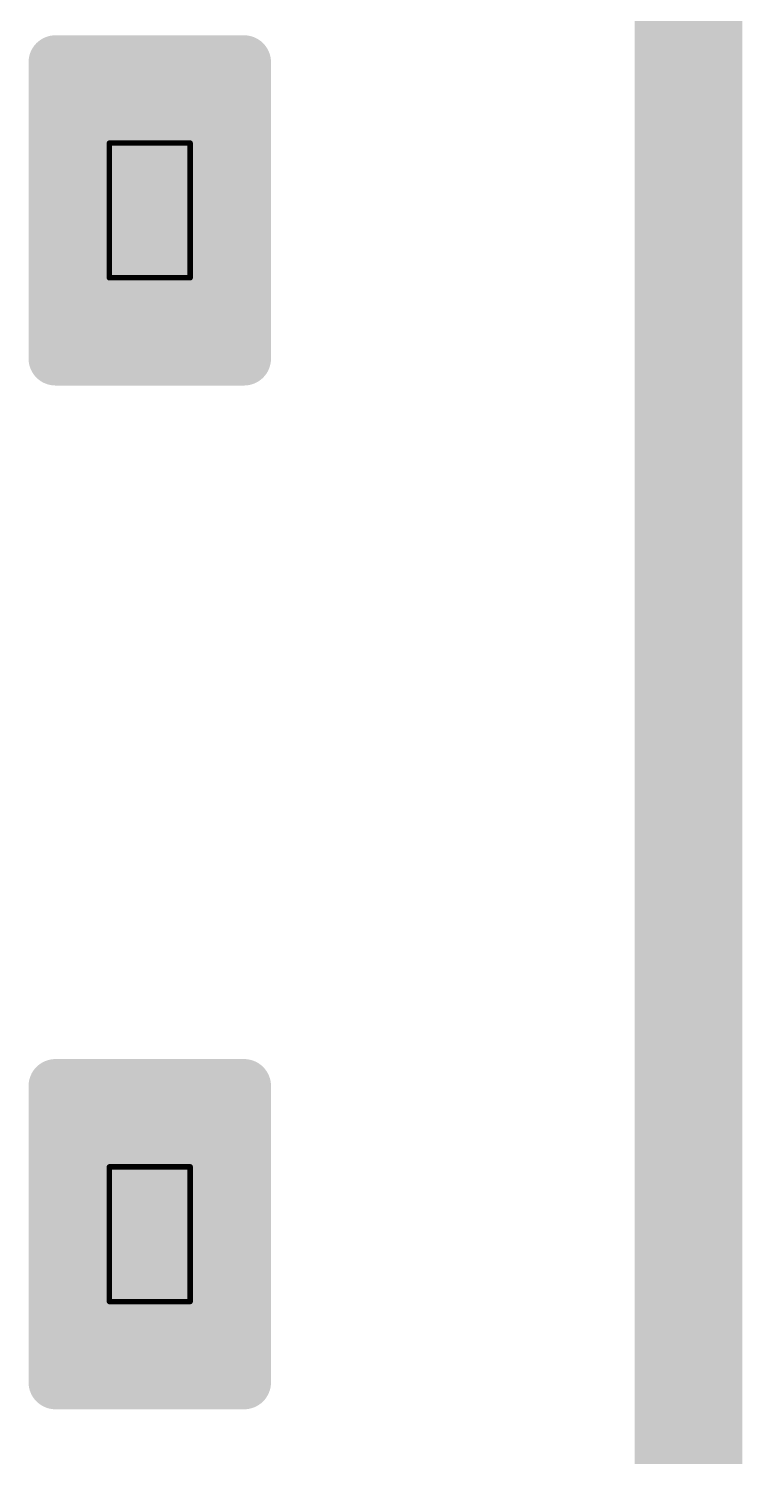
# Model space of a CAD drawing. Header units: millimetres. Extents: x 169 to 355, y 129 to 253.
# Drawn here: x 182.775 to 184.1, y 156.188 to 158.837 of the extents above; entities that cross this region are included whole.
import ezdxf

# ---------------------------------------------------------------- set-up
doc = ezdxf.new("R2010")
doc.units = ezdxf.units.MM
for name, color, linetype in [('BottomOverlay', 54, 'Continuous'), ('Mechanical1', 6, 'Continuous'), ('Mechanical15', 56, 'Continuous'), ('TopLayer', 1, 'Continuous'), ('TopPaste', 8, 'Continuous'), ('TopSolder', 216, 'Continuous')]:
    doc.layers.add(name, color=color, linetype=linetype)

# ---------------------------------------------------------------- blocks, each defined once
blk = doc.blocks.new('R03015_1401')
at = {"layer": 'Mechanical1'}
for points, const_width in [([(-0.1499, 0.0751), (0.15, 0.0751)], 0.05), ([(-0.1499, 0.0751), (-0.1499, -0.0749)], 0.05), ([(-0.125, 0.075), (0.125, 0.075)], 0.01), ([(-0.125, 0.075), (-0.125, -0.075)], 0.01), ([(0.125, 0.075), (0.125, -0.075)], 0.01), ([(0.15, 0.0751), (0.15, -0.0749)], 0.05), ([(-0.1499, -0.0749), (0.15, -0.0749)], 0.05), ([(-0.125, -0.075), (0.125, -0.075)], 0.01)]:
    blk.add_lwpolyline(points, dxfattribs=dict(at, const_width=const_width))
for points, const_width in [([(-0.1624, 0.0751, 1), (-0.1374, 0.0751, 1)], 0.025), ([(-0.1624, 0.0751, 1), (-0.1374, 0.0751, 1)], 0.025), ([(-0.1275, 0.075, 1), (-0.1225, 0.075, 1)], 0.005), ([(-0.1275, 0.075, 1), (-0.1225, 0.075, 1)], 0.005), ([(0.1225, 0.075, 1), (0.1275, 0.075, 1)], 0.005), ([(0.1225, 0.075, 1), (0.1275, 0.075, 1)], 0.005), ([(0.1375, 0.0751, 1), (0.1625, 0.0751, 1)], 0.025), ([(0.1375, 0.0751, 1), (0.1625, 0.0751, 1)], 0.025), ([(-0.1624, -0.0749, 1), (-0.1374, -0.0749, 1)], 0.025), ([(-0.1624, -0.0749, 1), (-0.1374, -0.0749, 1)], 0.025), ([(0.1375, -0.0749, 1), (0.1625, -0.0749, 1)], 0.025), ([(0.1375, -0.0749, 1), (0.1625, -0.0749, 1)], 0.025), ([(-0.1275, -0.075, 1), (-0.1225, -0.075, 1)], 0.005), ([(-0.1275, -0.075, 1), (-0.1225, -0.075, 1)], 0.005), ([(0.1225, -0.075, 1), (0.1275, -0.075, 1)], 0.005), ([(0.1225, -0.075, 1), (0.1275, -0.075, 1)], 0.005)]:
    blk.add_lwpolyline(points, format="xyb", close=True, dxfattribs=dict(at, const_width=const_width))
at = {"layer": 'Mechanical15', "const_width": 0.1}
for points in [[(-0.275, 0.175), (0.275, 0.175)], [(-0.275, 0.175), (-0.275, -0.175)], [(0.275, 0.175), (0.275, -0.175)], [(-0.275, -0.175), (0.275, -0.175)]]:
    blk.add_lwpolyline(points, dxfattribs=at)
at = {"layer": 'Mechanical15', "const_width": 0.05}
for points in [[(-0.3, 0.175, 1), (-0.25, 0.175, 1)], [(-0.3, 0.175, 1), (-0.25, 0.175, 1)], [(0.25, 0.175, 1), (0.3, 0.175, 1)], [(0.25, 0.175, 1), (0.3, 0.175, 1)], [(-0.3, -0.175, 1), (-0.25, -0.175, 1)], [(-0.3, -0.175, 1), (-0.25, -0.175, 1)], [(0.25, -0.175, 1), (0.3, -0.175, 1)], [(0.25, -0.175, 1), (0.3, -0.175, 1)]]:
    blk.add_lwpolyline(points, format="xyb", close=True, dxfattribs=at)
at = {"layer": 'TopLayer', "const_width": 0.025}
for points in [[(-0.1575, 0.05, 1), (-0.1325, 0.05, 1)], [(-0.1075, 0.05, 1), (-0.0825, 0.05, 1)], [(0.0825, 0.05, 1), (0.1075, 0.05, 1)], [(0.1325, 0.05, 1), (0.1575, 0.05, 1)], [(-0.1575, -0.05, 1), (-0.1325, -0.05, 1)], [(-0.1075, -0.05, 1), (-0.0825, -0.05, 1)], [(0.0825, -0.05, 1), (0.1075, -0.05, 1)], [(0.1325, -0.05, 1), (0.1575, -0.05, 1)]]:
    blk.add_lwpolyline(points, format="xyb", close=True, dxfattribs=at)
at = {"layer": 'TopLayer'}
for points in [[(-0.145, 0.075), (-0.145, -0.075), (-0.095, 0.075), (-0.095, -0.075)], [(0.095, 0.075), (0.095, -0.075), (0.145, 0.075), (0.145, -0.075)], [(-0.17, 0.05), (-0.17, -0.05), (-0.07, 0.05), (-0.07, -0.05)], [(0.07, 0.05), (0.07, -0.05), (0.17, 0.05), (0.17, -0.05)]]:
    blk.add_solid(points, dxfattribs=at)
at = {"layer": 'TopPaste', "const_width": 0.025}
for points in [[(-0.1575, 0.05, 1), (-0.1325, 0.05, 1)], [(-0.1075, 0.05, 1), (-0.0825, 0.05, 1)], [(0.0825, 0.05, 1), (0.1075, 0.05, 1)], [(0.1325, 0.05, 1), (0.1575, 0.05, 1)], [(-0.1575, -0.05, 1), (-0.1325, -0.05, 1)], [(-0.1075, -0.05, 1), (-0.0825, -0.05, 1)], [(0.0825, -0.05, 1), (0.1075, -0.05, 1)], [(0.1325, -0.05, 1), (0.1575, -0.05, 1)]]:
    blk.add_lwpolyline(points, format="xyb", close=True, dxfattribs=at)
at = {"layer": 'TopPaste'}
for points in [[(-0.145, 0.075), (-0.145, -0.075), (-0.095, 0.075), (-0.095, -0.075)], [(0.095, 0.075), (0.095, -0.075), (0.145, 0.075), (0.145, -0.075)], [(-0.17, 0.05), (-0.17, -0.05), (-0.07, 0.05), (-0.07, -0.05)], [(0.07, 0.05), (0.07, -0.05), (0.17, 0.05), (0.17, -0.05)]]:
    blk.add_solid(points, dxfattribs=at)
at = {"layer": 'TopSolder', "const_width": 0.1266}
for points in [[(-0.2083, 0.05, 1), (-0.0817, 0.05, 1)], [(-0.1583, 0.05, 1), (-0.0317, 0.05, 1)], [(0.0317, 0.05, 1), (0.1583, 0.05, 1)], [(0.0817, 0.05, 1), (0.2083, 0.05, 1)], [(-0.2083, -0.05, 1), (-0.0817, -0.05, 1)], [(-0.1583, -0.05, 1), (-0.0317, -0.05, 1)], [(0.0317, -0.05, 1), (0.1583, -0.05, 1)], [(0.0817, -0.05, 1), (0.2083, -0.05, 1)]]:
    blk.add_lwpolyline(points, format="xyb", close=True, dxfattribs=at)
at = {"layer": 'TopSolder'}
for points in [[(-0.145, 0.1766), (-0.145, -0.1766), (-0.095, 0.1766), (-0.095, -0.1766)], [(0.095, 0.1766), (0.095, -0.1766), (0.145, 0.1766), (0.145, -0.1766)], [(-0.2716, 0.05), (-0.2716, -0.05), (0.0316, 0.05), (0.0316, -0.05)], [(-0.0316, 0.05), (-0.0316, -0.05), (0.2716, 0.05), (0.2716, -0.05)]]:
    blk.add_solid(points, dxfattribs=at)
blk = doc.blocks.new('R03015_1406')
at = {"layer": 'Mechanical1'}
for points, const_width in [([(-0.1499, 0.0751), (0.15, 0.0751)], 0.05), ([(-0.1499, 0.0751), (-0.1499, -0.0749)], 0.05), ([(-0.125, 0.075), (0.125, 0.075)], 0.01), ([(-0.125, 0.075), (-0.125, -0.075)], 0.01), ([(0.125, 0.075), (0.125, -0.075)], 0.01), ([(0.15, 0.0751), (0.15, -0.0749)], 0.05), ([(-0.1499, -0.0749), (0.15, -0.0749)], 0.05), ([(-0.125, -0.075), (0.125, -0.075)], 0.01)]:
    blk.add_lwpolyline(points, dxfattribs=dict(at, const_width=const_width))
for points, const_width in [([(-0.1624, 0.0751, 1), (-0.1374, 0.0751, 1)], 0.025), ([(-0.1624, 0.0751, 1), (-0.1374, 0.0751, 1)], 0.025), ([(-0.1275, 0.075, 1), (-0.1225, 0.075, 1)], 0.005), ([(-0.1275, 0.075, 1), (-0.1225, 0.075, 1)], 0.005), ([(0.1225, 0.075, 1), (0.1275, 0.075, 1)], 0.005), ([(0.1225, 0.075, 1), (0.1275, 0.075, 1)], 0.005), ([(0.1375, 0.0751, 1), (0.1625, 0.0751, 1)], 0.025), ([(0.1375, 0.0751, 1), (0.1625, 0.0751, 1)], 0.025), ([(-0.1624, -0.0749, 1), (-0.1374, -0.0749, 1)], 0.025), ([(-0.1624, -0.0749, 1), (-0.1374, -0.0749, 1)], 0.025), ([(0.1375, -0.0749, 1), (0.1625, -0.0749, 1)], 0.025), ([(0.1375, -0.0749, 1), (0.1625, -0.0749, 1)], 0.025), ([(-0.1275, -0.075, 1), (-0.1225, -0.075, 1)], 0.005), ([(-0.1275, -0.075, 1), (-0.1225, -0.075, 1)], 0.005), ([(0.1225, -0.075, 1), (0.1275, -0.075, 1)], 0.005), ([(0.1225, -0.075, 1), (0.1275, -0.075, 1)], 0.005)]:
    blk.add_lwpolyline(points, format="xyb", close=True, dxfattribs=dict(at, const_width=const_width))
at = {"layer": 'Mechanical15', "const_width": 0.1}
for points in [[(-0.275, 0.175), (0.275, 0.175)], [(-0.275, 0.175), (-0.275, -0.175)], [(0.275, 0.175), (0.275, -0.175)], [(-0.275, -0.175), (0.275, -0.175)]]:
    blk.add_lwpolyline(points, dxfattribs=at)
at = {"layer": 'Mechanical15', "const_width": 0.05}
for points in [[(-0.3, 0.175, 1), (-0.25, 0.175, 1)], [(-0.3, 0.175, 1), (-0.25, 0.175, 1)], [(0.25, 0.175, 1), (0.3, 0.175, 1)], [(0.25, 0.175, 1), (0.3, 0.175, 1)], [(-0.3, -0.175, 1), (-0.25, -0.175, 1)], [(-0.3, -0.175, 1), (-0.25, -0.175, 1)], [(0.25, -0.175, 1), (0.3, -0.175, 1)], [(0.25, -0.175, 1), (0.3, -0.175, 1)]]:
    blk.add_lwpolyline(points, format="xyb", close=True, dxfattribs=at)
at = {"layer": 'TopLayer', "const_width": 0.025}
for points in [[(-0.1575, 0.05, 1), (-0.1325, 0.05, 1)], [(-0.1075, 0.05, 1), (-0.0825, 0.05, 1)], [(0.0825, 0.05, 1), (0.1075, 0.05, 1)], [(0.1325, 0.05, 1), (0.1575, 0.05, 1)], [(-0.1575, -0.05, 1), (-0.1325, -0.05, 1)], [(-0.1075, -0.05, 1), (-0.0825, -0.05, 1)], [(0.0825, -0.05, 1), (0.1075, -0.05, 1)], [(0.1325, -0.05, 1), (0.1575, -0.05, 1)]]:
    blk.add_lwpolyline(points, format="xyb", close=True, dxfattribs=at)
at = {"layer": 'TopLayer'}
for points in [[(-0.145, 0.075), (-0.145, -0.075), (-0.095, 0.075), (-0.095, -0.075)], [(0.095, 0.075), (0.095, -0.075), (0.145, 0.075), (0.145, -0.075)], [(-0.17, 0.05), (-0.17, -0.05), (-0.07, 0.05), (-0.07, -0.05)], [(0.07, 0.05), (0.07, -0.05), (0.17, 0.05), (0.17, -0.05)]]:
    blk.add_solid(points, dxfattribs=at)
at = {"layer": 'TopPaste', "const_width": 0.025}
for points in [[(-0.1575, 0.05, 1), (-0.1325, 0.05, 1)], [(-0.1075, 0.05, 1), (-0.0825, 0.05, 1)], [(0.0825, 0.05, 1), (0.1075, 0.05, 1)], [(0.1325, 0.05, 1), (0.1575, 0.05, 1)], [(-0.1575, -0.05, 1), (-0.1325, -0.05, 1)], [(-0.1075, -0.05, 1), (-0.0825, -0.05, 1)], [(0.0825, -0.05, 1), (0.1075, -0.05, 1)], [(0.1325, -0.05, 1), (0.1575, -0.05, 1)]]:
    blk.add_lwpolyline(points, format="xyb", close=True, dxfattribs=at)
at = {"layer": 'TopPaste'}
for points in [[(-0.145, 0.075), (-0.145, -0.075), (-0.095, 0.075), (-0.095, -0.075)], [(0.095, 0.075), (0.095, -0.075), (0.145, 0.075), (0.145, -0.075)], [(-0.17, 0.05), (-0.17, -0.05), (-0.07, 0.05), (-0.07, -0.05)], [(0.07, 0.05), (0.07, -0.05), (0.17, 0.05), (0.17, -0.05)]]:
    blk.add_solid(points, dxfattribs=at)
at = {"layer": 'TopSolder', "const_width": 0.1266}
for points in [[(-0.2083, 0.05, 1), (-0.0817, 0.05, 1)], [(-0.1583, 0.05, 1), (-0.0317, 0.05, 1)], [(0.0317, 0.05, 1), (0.1583, 0.05, 1)], [(0.0817, 0.05, 1), (0.2083, 0.05, 1)], [(-0.2083, -0.05, 1), (-0.0817, -0.05, 1)], [(-0.1583, -0.05, 1), (-0.0317, -0.05, 1)], [(0.0317, -0.05, 1), (0.1583, -0.05, 1)], [(0.0817, -0.05, 1), (0.2083, -0.05, 1)]]:
    blk.add_lwpolyline(points, format="xyb", close=True, dxfattribs=at)
at = {"layer": 'TopSolder'}
for points in [[(-0.145, 0.1766), (-0.145, -0.1766), (-0.095, 0.1766), (-0.095, -0.1766)], [(0.095, 0.1766), (0.095, -0.1766), (0.145, 0.1766), (0.145, -0.1766)], [(-0.2716, 0.05), (-0.2716, -0.05), (0.0316, 0.05), (0.0316, -0.05)], [(-0.0316, 0.05), (-0.0316, -0.05), (0.2716, 0.05), (0.2716, -0.05)]]:
    blk.add_solid(points, dxfattribs=at)

msp = doc.modelspace()

# ---------------------------------------------------------------- linework, layer by layer
at = {"layer": 'BottomOverlay', "const_width": 0.2}
msp.add_lwpolyline([(184, 137), (184, 165)], dxfattribs=at)

# ---------------------------------------------------------------- block references
at = {"rotation": 90}
for name, p in [('R03015_1406', (183, 158.5)), ('R03015_1401', (183, 156.6))]:
    msp.add_blockref(name, p, dxfattribs=at)

doc.saveas('drawing.dxf')
